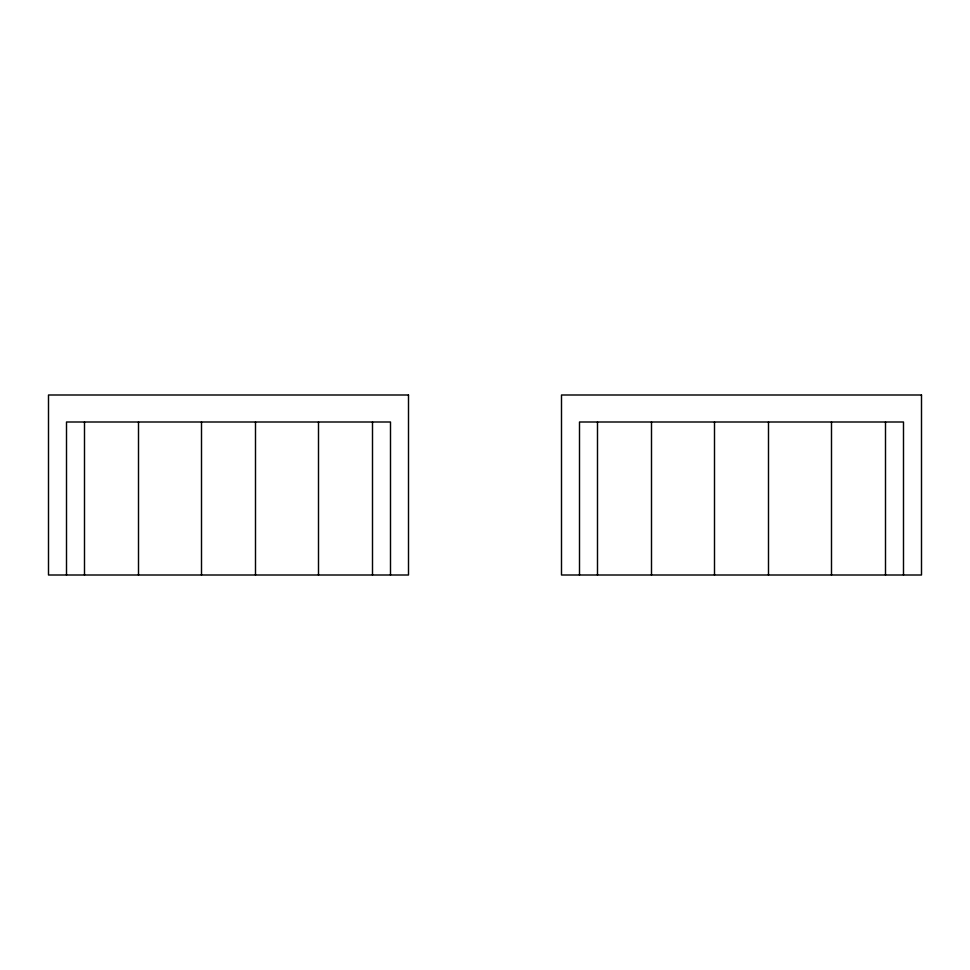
<?xml version="1.0" encoding="UTF-8"?>
<svg xmlns="http://www.w3.org/2000/svg" width="970" height="970" viewBox="0 0 970 970"><rect width="100%" height="100%" fill="white"/><g stroke="black" fill="none" stroke-linecap="round" stroke-linejoin="round"><path stroke-width="1.45" d="M903.494 575.004L903.494 421.998L579.502 421.998L579.502 575.004M885.501 421.998L885.501 575.004M831.496 421.998L831.496 575.004M768.495 421.998L768.495 575.004M714.502 421.998L714.502 575.004M651.5 421.998L651.5 575.004M597.496 421.998L597.496 575.004M390.498 575.004L390.498 421.998L66.506 421.998L66.506 575.004M372.504 421.998L372.504 575.004M318.5 421.998L318.5 575.004M255.498 421.998L255.498 575.004M201.505 421.998L201.505 575.004M138.504 421.998L138.504 575.004M84.499 421.998L84.499 575.004M408.503 394.996L48.5 394.996L48.5 575.004L408.503 575.004L408.503 394.996M921.5 394.996L561.497 394.996L561.497 575.004L921.5 575.004L921.5 394.996"/></g></svg>
